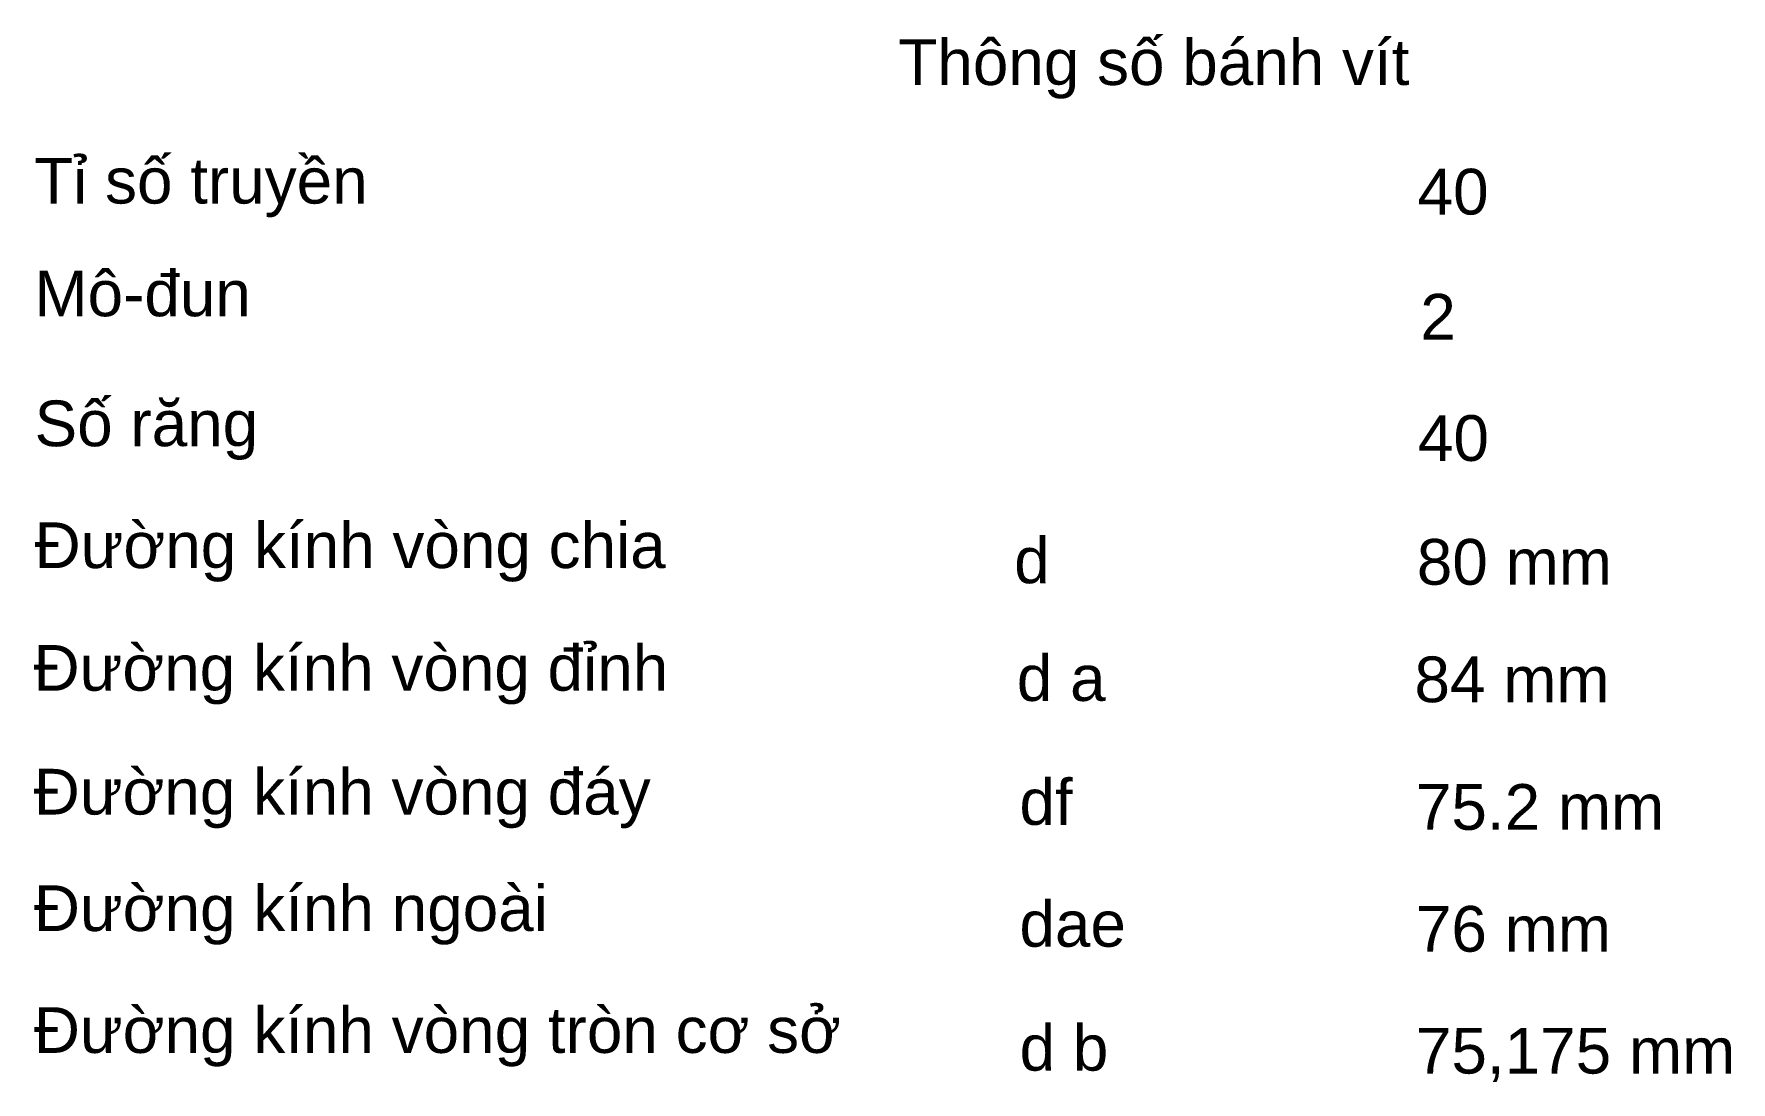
# Model space of a CAD drawing. Header units: inches. Extents: x 632 to 5727, y -9589 to -3994.
# Drawn here: x 3775.6 to 3887, y -7339.3 to -7270.5 of the extents above; entities that cross this region are included whole.
import ezdxf

# ---------------------------------------------------------------- set-up
doc = ezdxf.new("R2010")
doc.units = ezdxf.units.IN
doc.header["$MEASUREMENT"] = 0
doc.styles.get("Standard").update_dxf_attribs({"font": 'arial.ttf'})

msp = doc.modelspace()

# ---------------------------------------------------------------- texts
at = {"char_height": 3, "attachment_point": 1}
for s, width, insert in [('\\pxqc;{\\C0;Thông số bánh vít}', 53.8052435, (3822.2164, -7270.88645, 95775.61693)), ('{\\C0;Tỉ số truyền}', 22.4498361, (3775.62436, -7278.66841, 95775.61693)), ('{\\C0;40}', 14.7379163, (3866.42858, -7279.38867, 95775.61693)), ('{\\C0;Mô-đun}', 14.7379163, (3775.64177, -7286.0646, 95775.61693)), ('{\\C0;2}', 14.7379163, (3866.60523, -7287.5984, 95775.61693)), ('{\\C0;Số răng}', 42.1726379, (3775.65296, -7294.59577, 95775.61693)), ('{\\C0;40}', 14.7379163, (3866.44978, -7295.55977, 95775.61693)), ('{\\C0;Đường kính vòng chia}', 42.1726379, (3775.65296, -7302.59577, 95775.61693)), ('{\\C0;d}', 14.7379163, (3839.94873, -7303.58872, 95775.61693)), ('{\\C0;80 mm}', 14.7379163, (3866.37749, -7303.68691, 95775.61693)), ('{\\C0;Đường kính vòng đỉnh}', 41.4010385, (3775.58304, -7310.64413, 95775.61693)), ('{\\C0;d a}', 14.7379163, (3840.12158, -7311.3156, 95775.61693)), ('{\\C0;84 mm}', 14.7379163, (3866.22171, -7311.39951, 95775.61693)), ('{\\C0;Đường kính vòng đáy}', 43.0766792, (3775.5937, -7318.77288, 95775.61693)), ('{\\C0;df}', 14.7379163, (3840.29496, -7319.44914, 95775.61693)), ('{\\C0;75.2 mm}', 21.872316, (3866.31563, -7319.77519, 95775.61693)), ('{\\C0;Đường kính ngoài}', 53.7640686, (3775.60372, -7326.41874, 95775.61693)), ('{\\C0;dae}', 14.7379163, (3840.29496, -7327.44914, 95775.61693)), ('{\\C0;76 mm}', 21.872316, (3866.31563, -7327.77519, 95775.61693)), ('{\\C0;Đường kính vòng tròn cơ sở}', 53.7640686, (3775.60372, -7334.41874, 95775.61693)), ('{\\C0;d b}', 14.7379163, (3840.30562, -7335.58291, 95775.61693)), ('{\\C0;75,175 mm}', 21.872316, (3866.31563, -7335.77519, 95775.61693))]:
    msp.add_mtext_dynamic_manual_height_columns(s, width=width, gutter_width=25, heights=[2.28621], dxfattribs=dict(at, insert=insert))

doc.saveas('drawing.dxf')
